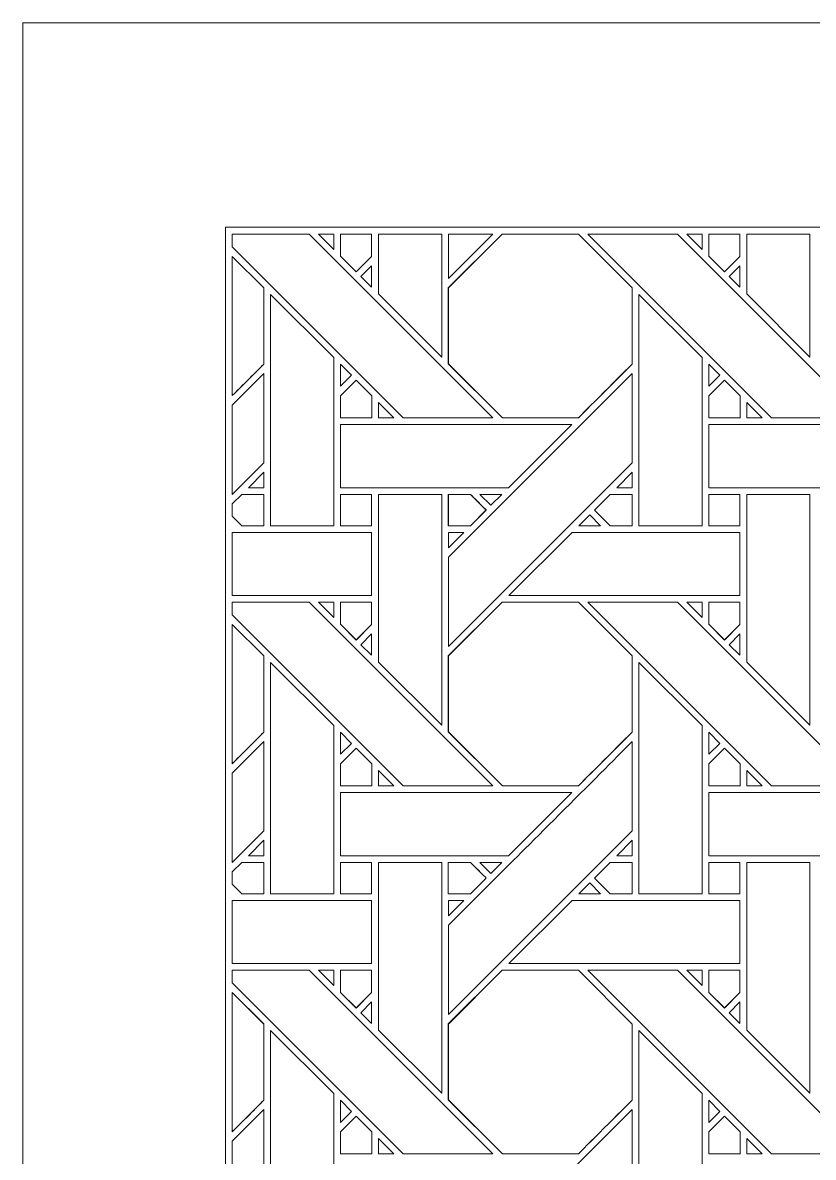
# Model space of a CAD drawing. Header units: inches. Extents: x 4.9 to 19.9, y 3.1 to 15.1.
# Drawn here: x 4.883 to 6.919, y 12.17 to 15.095 of the extents above; entities that cross this region are included whole.
import ezdxf

# ---------------------------------------------------------------- set-up
doc = ezdxf.new("R2010")
doc.units = ezdxf.units.IN
doc.header["$MEASUREMENT"] = 0
doc.layers.add('Design', color=7, linetype='Continuous', lineweight=0)

msp = doc.modelspace()

# ---------------------------------------------------------------- linework, layer by layer
at = {"layer": 'Design'}
for points, knots in [([(4.8829, 15.0948), (4.8829, 15.0948), (4.8829, 3.0948), (4.8829, 3.0948), (4.8829, 3.0948), (19.8829, 3.0948), (19.8829, 3.0948), (19.8829, 3.0948), (19.8829, 15.0948), (19.8829, 15.0948), (19.8829, 15.0948), (4.8829, 15.0948), (4.8829, 15.0948)], [0, 0, 0, 0, 1, 1, 1, 2, 2, 2, 3, 3, 3, 4, 4, 4, 4]), ([(5.4052, 14.5679), (5.4052, 14.5679), (5.4052, 3.6216), (5.4052, 3.6216), (5.4052, 3.6216), (19.3605, 3.6216), (19.3605, 3.6216), (19.3605, 3.6216), (19.3605, 14.5679), (19.3605, 14.5679), (19.3605, 14.5679), (5.4052, 14.5679), (5.4052, 14.5679)], [0, 0, 0, 0, 1, 1, 1, 2, 2, 2, 3, 3, 3, 4, 4, 4, 4]), ([(5.4228, 14.5497), (5.4228, 14.5497), (5.6207, 14.5497), (5.6207, 14.5497), (5.6207, 14.5497), (6.0943, 14.076), (6.0943, 14.076), (6.0943, 14.076), (5.8633, 14.076), (5.8633, 14.076), (5.8633, 14.076), (5.4228, 14.5166), (5.4228, 14.5166), (5.4228, 14.5166), (5.4228, 14.5497), (5.4228, 14.5497)], [0, 0, 0, 0, 1, 1, 1, 2, 2, 2, 3, 3, 3, 4, 4, 4, 5, 5, 5, 5]), ([(5.6842, 14.5497), (5.6842, 14.5497), (5.6842, 14.5099), (5.6842, 14.5099), (5.6842, 14.5099), (5.6448, 14.5497), (5.6448, 14.5497), (5.6448, 14.5497), (5.6842, 14.5497), (5.6842, 14.5497)], [0, 0, 0, 0, 1, 1, 1, 2, 2, 2, 3, 3, 3, 3]), ([(5.7013, 14.5497), (5.7013, 14.5497), (5.7817, 14.5497), (5.7817, 14.5497), (5.7817, 14.5497), (5.7817, 14.4921), (5.7817, 14.4921), (5.7817, 14.4921), (5.7416, 14.4523), (5.7416, 14.4523), (5.7416, 14.4523), (5.7013, 14.4925), (5.7013, 14.4925), (5.7013, 14.4925), (5.7013, 14.5497), (5.7013, 14.5497)], [0, 0, 0, 0, 1, 1, 1, 2, 2, 2, 3, 3, 3, 4, 4, 4, 5, 5, 5, 5]), ([(5.7013, 14.5497), (5.7013, 14.5497), (5.7817, 14.5497), (5.7817, 14.5497), (5.7817, 14.5497), (5.7817, 14.4921), (5.7817, 14.4921), (5.7817, 14.4921), (5.7418, 14.4522), (5.7418, 14.4522), (5.7418, 14.4522), (5.7013, 14.4925), (5.7013, 14.4925), (5.7013, 14.4925), (5.7013, 14.5497), (5.7013, 14.5497)], [0, 0, 0, 0, 1, 1, 1, 2, 2, 2, 3, 3, 3, 4, 4, 4, 5, 5, 5, 5]), ([(5.7992, 14.5497), (5.7992, 14.5497), (5.9622, 14.5497), (5.9622, 14.5497), (5.9622, 14.5497), (5.9622, 14.2324), (5.9622, 14.2324), (5.9622, 14.2324), (5.7992, 14.3954), (5.7992, 14.3954), (5.7992, 14.3954), (5.7992, 14.5497), (5.7992, 14.5497)], [0, 0, 0, 0, 1, 1, 1, 2, 2, 2, 3, 3, 3, 4, 4, 4, 4]), ([(5.9792, 14.4111), (5.9792, 14.4111), (6.1179, 14.5497), (6.1179, 14.5497), (6.1179, 14.5497), (6.3142, 14.5497), (6.3142, 14.5497), (6.3142, 14.5497), (6.4528, 14.4111), (6.4528, 14.4111), (6.4528, 14.4111), (6.4528, 14.2148), (6.4528, 14.2148), (6.4351, 14.1969), (6.3231, 14.0852), (6.3141, 14.0762), (6.3141, 14.0762), (6.1184, 14.0762), (6.1184, 14.0762), (6.1184, 14.0762), (5.9792, 14.2154), (5.9792, 14.2154), (5.9792, 14.2154), (5.9792, 14.4111), (5.9792, 14.4111)], [0, 0, 0, 0, 1, 1, 1, 2, 2, 2, 3, 3, 3, 4, 4, 4, 5, 5, 5, 6, 6, 6, 7, 7, 7, 8, 8, 8, 8]), ([(5.9793, 14.411), (5.9793, 14.411), (6.118, 14.5497), (6.118, 14.5497), (6.118, 14.5497), (6.3142, 14.5497), (6.3142, 14.5497), (6.3142, 14.5497), (6.453, 14.411), (6.453, 14.411), (6.453, 14.411), (6.453, 14.2147), (6.453, 14.2147), (6.4348, 14.1964), (6.323, 14.0848), (6.3143, 14.0761), (6.3143, 14.0761), (6.1185, 14.0761), (6.1185, 14.0761), (6.1185, 14.0761), (5.9793, 14.2153), (5.9793, 14.2153), (5.9793, 14.2153), (5.9793, 14.411), (5.9793, 14.411)], [0, 0, 0, 0, 1, 1, 1, 2, 2, 2, 3, 3, 3, 4, 4, 4, 5, 5, 5, 6, 6, 6, 7, 7, 7, 8, 8, 8, 8]), ([(5.9793, 14.5497), (5.9793, 14.5497), (6.0937, 14.5497), (6.0937, 14.5497), (6.0937, 14.5497), (5.9793, 14.4354), (5.9793, 14.4354), (5.9793, 14.4354), (5.9793, 14.5497), (5.9793, 14.5497)], [0, 0, 0, 0, 1, 1, 1, 2, 2, 2, 3, 3, 3, 3]), ([(6.5694, 14.5497), (6.5694, 14.5497), (7.043, 14.076), (7.043, 14.076), (7.043, 14.076), (6.812, 14.076), (6.812, 14.076), (6.812, 14.076), (6.3385, 14.5497), (6.3385, 14.5497), (6.3385, 14.5497), (6.5694, 14.5497), (6.5694, 14.5497)], [0, 0, 0, 0, 1, 1, 1, 2, 2, 2, 3, 3, 3, 4, 4, 4, 4]), ([(6.633, 14.5497), (6.633, 14.5497), (6.633, 14.5099), (6.633, 14.5099), (6.633, 14.5099), (6.5935, 14.5497), (6.5935, 14.5497), (6.5935, 14.5497), (6.633, 14.5497), (6.633, 14.5497)], [0, 0, 0, 0, 1, 1, 1, 2, 2, 2, 3, 3, 3, 3]), ([(6.6501, 14.5497), (6.6501, 14.5497), (6.7303, 14.5497), (6.7303, 14.5497), (6.7303, 14.5497), (6.7303, 14.4921), (6.7303, 14.4921), (6.7303, 14.4921), (6.6904, 14.4523), (6.6904, 14.4523), (6.6904, 14.4523), (6.6501, 14.4925), (6.6501, 14.4925), (6.6501, 14.4925), (6.6501, 14.5497), (6.6501, 14.5497)], [0, 0, 0, 0, 1, 1, 1, 2, 2, 2, 3, 3, 3, 4, 4, 4, 5, 5, 5, 5]), ([(6.6501, 14.5497), (6.6501, 14.5497), (6.7303, 14.5497), (6.7303, 14.5497), (6.7303, 14.5497), (6.7303, 14.4921), (6.7303, 14.4921), (6.7303, 14.4921), (6.6905, 14.4522), (6.6905, 14.4522), (6.6905, 14.4522), (6.6501, 14.4925), (6.6501, 14.4925), (6.6501, 14.4925), (6.6501, 14.5497), (6.6501, 14.5497)], [0, 0, 0, 0, 1, 1, 1, 2, 2, 2, 3, 3, 3, 4, 4, 4, 5, 5, 5, 5]), ([(6.748, 14.5497), (6.748, 14.5497), (6.9109, 14.5497), (6.9109, 14.5497), (6.9109, 14.5497), (6.9109, 14.2324), (6.9109, 14.2324), (6.9109, 14.2324), (6.748, 14.3954), (6.748, 14.3954), (6.748, 14.3954), (6.748, 14.5497), (6.748, 14.5497)], [0, 0, 0, 0, 1, 1, 1, 2, 2, 2, 3, 3, 3, 4, 4, 4, 4]), ([(5.4228, 14.4924), (5.4228, 14.4924), (5.5041, 14.4111), (5.5041, 14.4111), (5.5041, 14.4111), (5.5041, 14.2148), (5.5041, 14.2148), (5.4944, 14.205), (5.4566, 14.1673), (5.4228, 14.1335), (5.4228, 14.1335), (5.4228, 14.4924), (5.4228, 14.4924)], [0, 0, 0, 0, 1, 1, 1, 2, 2, 2, 3, 3, 3, 4, 4, 4, 4]), ([(5.4228, 14.4924), (5.4228, 14.4924), (5.5042, 14.411), (5.5042, 14.411), (5.5042, 14.411), (5.5042, 14.2147), (5.5042, 14.2147), (5.4944, 14.2048), (5.4566, 14.167), (5.4228, 14.1333), (5.4228, 14.1333), (5.4228, 14.4924), (5.4228, 14.4924)], [0, 0, 0, 0, 1, 1, 1, 2, 2, 2, 3, 3, 3, 4, 4, 4, 4]), ([(5.7817, 14.4679), (5.7817, 14.4679), (5.7817, 14.4127), (5.7817, 14.4127), (5.7817, 14.4127), (5.7539, 14.4401), (5.7539, 14.4401), (5.7539, 14.4401), (5.7817, 14.4679), (5.7817, 14.4679)], [0, 0, 0, 0, 1, 1, 1, 2, 2, 2, 3, 3, 3, 3]), ([(6.7304, 14.4679), (6.7304, 14.4679), (6.7304, 14.4127), (6.7304, 14.4127), (6.7304, 14.4127), (6.7027, 14.4401), (6.7027, 14.4401), (6.7027, 14.4401), (6.7304, 14.4679), (6.7304, 14.4679)], [0, 0, 0, 0, 1, 1, 1, 2, 2, 2, 3, 3, 3, 3]), ([(5.6841, 14.2317), (5.6841, 14.2317), (5.6841, 13.798), (5.6841, 13.798), (5.6841, 13.798), (5.5214, 13.798), (5.5214, 13.798), (5.5214, 13.798), (5.5214, 14.3939), (5.5214, 14.3939), (5.5214, 14.3939), (5.6841, 14.2317), (5.6841, 14.2317)], [0, 0, 0, 0, 1, 1, 1, 2, 2, 2, 3, 3, 3, 4, 4, 4, 4]), ([(6.4701, 13.798), (6.4701, 13.798), (6.4701, 14.3939), (6.4701, 14.3939), (6.4701, 14.3939), (6.6329, 14.2317), (6.6329, 14.2317), (6.6329, 14.2317), (6.6329, 13.798), (6.6329, 13.798), (6.6329, 13.798), (6.4701, 13.798), (6.4701, 13.798)], [0, 0, 0, 0, 1, 1, 1, 2, 2, 2, 3, 3, 3, 4, 4, 4, 4]), ([(5.4228, 14.1088), (5.4228, 14.1088), (5.5042, 14.1903), (5.5042, 14.1903), (5.5042, 14.1903), (5.5042, 13.9603), (5.5042, 13.9603), (5.5042, 13.9603), (5.4228, 13.8788), (5.4228, 13.8788), (5.4228, 13.8788), (5.4228, 14.1088), (5.4228, 14.1088)], [0, 0, 0, 0, 1, 1, 1, 2, 2, 2, 3, 3, 3, 4, 4, 4, 4]), ([(5.7015, 14.1575), (5.7015, 14.1575), (5.7015, 14.2142), (5.7015, 14.2142), (5.7015, 14.2142), (5.7296, 14.1857), (5.7296, 14.1857), (5.7296, 14.1857), (5.7015, 14.1575), (5.7015, 14.1575)], [0, 0, 0, 0, 1, 1, 1, 2, 2, 2, 3, 3, 3, 3]), ([(6.453, 13.9603), (6.453, 13.9603), (5.9793, 13.4866), (5.9793, 13.4866), (5.9793, 13.4866), (5.9793, 13.7167), (5.9793, 13.7167), (5.9793, 13.7167), (6.453, 14.1903), (6.453, 14.1903), (6.453, 14.1903), (6.453, 13.9603), (6.453, 13.9603)], [0, 0, 0, 0, 1, 1, 1, 2, 2, 2, 3, 3, 3, 4, 4, 4, 4]), ([(6.6502, 14.1575), (6.6502, 14.1575), (6.6502, 14.2142), (6.6502, 14.2142), (6.6502, 14.2142), (6.6784, 14.1857), (6.6784, 14.1857), (6.6784, 14.1857), (6.6502, 14.1575), (6.6502, 14.1575)], [0, 0, 0, 0, 1, 1, 1, 2, 2, 2, 3, 3, 3, 3]), ([(5.7013, 14.1332), (5.7013, 14.1332), (5.7416, 14.1735), (5.7416, 14.1735), (5.7416, 14.1735), (5.782, 14.1332), (5.782, 14.1332), (5.782, 14.1332), (5.782, 14.0759), (5.782, 14.0759), (5.782, 14.0759), (5.7013, 14.0759), (5.7013, 14.0759), (5.7013, 14.0759), (5.7013, 14.1332), (5.7013, 14.1332)], [0, 0, 0, 0, 1, 1, 1, 2, 2, 2, 3, 3, 3, 4, 4, 4, 5, 5, 5, 5]), ([(5.7418, 14.1734), (5.7418, 14.1734), (5.7821, 14.1331), (5.7821, 14.1331), (5.7821, 14.1331), (5.7821, 14.0758), (5.7821, 14.0758), (5.7821, 14.0758), (5.7015, 14.0758), (5.7015, 14.0758), (5.7015, 14.0758), (5.7015, 14.1331), (5.7015, 14.1331), (5.7015, 14.1331), (5.7418, 14.1734), (5.7418, 14.1734)], [0, 0, 0, 0, 1, 1, 1, 2, 2, 2, 3, 3, 3, 4, 4, 4, 5, 5, 5, 5]), ([(6.6501, 14.1332), (6.6501, 14.1332), (6.6904, 14.1735), (6.6904, 14.1735), (6.6904, 14.1735), (6.7307, 14.1332), (6.7307, 14.1332), (6.7307, 14.1332), (6.7307, 14.0759), (6.7307, 14.0759), (6.7307, 14.0759), (6.6501, 14.0759), (6.6501, 14.0759), (6.6501, 14.0759), (6.6501, 14.1332), (6.6501, 14.1332)], [0, 0, 0, 0, 1, 1, 1, 2, 2, 2, 3, 3, 3, 4, 4, 4, 5, 5, 5, 5]), ([(6.6905, 14.1734), (6.6905, 14.1734), (6.7308, 14.1331), (6.7308, 14.1331), (6.7308, 14.1331), (6.7308, 14.0758), (6.7308, 14.0758), (6.7308, 14.0758), (6.6502, 14.0758), (6.6502, 14.0758), (6.6502, 14.0758), (6.6502, 14.1331), (6.6502, 14.1331), (6.6502, 14.1331), (6.6905, 14.1734), (6.6905, 14.1734)], [0, 0, 0, 0, 1, 1, 1, 2, 2, 2, 3, 3, 3, 4, 4, 4, 5, 5, 5, 5]), ([(5.7994, 14.076), (5.7994, 14.076), (5.7994, 14.1158), (5.7994, 14.1158), (5.7994, 14.1158), (5.8391, 14.076), (5.8391, 14.076), (5.8391, 14.076), (5.7994, 14.076), (5.7994, 14.076)], [0, 0, 0, 0, 1, 1, 1, 2, 2, 2, 3, 3, 3, 3]), ([(6.7481, 14.076), (6.7481, 14.076), (6.7481, 14.1158), (6.7481, 14.1158), (6.7481, 14.1158), (6.7878, 14.076), (6.7878, 14.076), (6.7878, 14.076), (6.7481, 14.076), (6.7481, 14.076)], [0, 0, 0, 0, 1, 1, 1, 2, 2, 2, 3, 3, 3, 3]), ([(5.7015, 13.8961), (5.7015, 13.8961), (5.7015, 14.0588), (5.7015, 14.0588), (5.7015, 14.0588), (6.2972, 14.0588), (6.2972, 14.0588), (6.2972, 14.0588), (6.1344, 13.8961), (6.1344, 13.8961), (6.1344, 13.8961), (5.7015, 13.8961), (5.7015, 13.8961)], [0, 0, 0, 0, 1, 1, 1, 2, 2, 2, 3, 3, 3, 4, 4, 4, 4]), ([(7.2459, 14.0588), (7.2459, 14.0588), (7.0832, 13.8961), (7.0832, 13.8961), (7.0832, 13.8961), (6.6502, 13.8961), (6.6502, 13.8961), (6.6502, 13.8961), (6.6502, 14.0588), (6.6502, 14.0588), (6.6502, 14.0588), (7.2459, 14.0588), (7.2459, 14.0588)], [0, 0, 0, 0, 1, 1, 1, 2, 2, 2, 3, 3, 3, 4, 4, 4, 4]), ([(5.5042, 13.9359), (5.5042, 13.9359), (5.5042, 13.8961), (5.5042, 13.8961), (5.5042, 13.8961), (5.4645, 13.8961), (5.4645, 13.8961), (5.4645, 13.8961), (5.5042, 13.9359), (5.5042, 13.9359)], [0, 0, 0, 0, 1, 1, 1, 2, 2, 2, 3, 3, 3, 3]), ([(6.453, 13.8961), (6.453, 13.8961), (6.4132, 13.8961), (6.4132, 13.8961), (6.4132, 13.8961), (6.453, 13.9359), (6.453, 13.9359), (6.453, 13.9359), (6.453, 13.8961), (6.453, 13.8961)], [0, 0, 0, 0, 1, 1, 1, 2, 2, 2, 3, 3, 3, 3]), ([(5.4228, 13.8547), (5.4228, 13.8547), (5.4471, 13.8789), (5.4471, 13.8789), (5.4471, 13.8789), (5.5041, 13.8789), (5.5041, 13.8789), (5.5041, 13.8789), (5.5041, 13.7981), (5.5041, 13.7981), (5.5041, 13.7981), (5.447, 13.7981), (5.447, 13.7981), (5.447, 13.7981), (5.4228, 13.8224), (5.4228, 13.8224), (5.4228, 13.8224), (5.4228, 13.8547), (5.4228, 13.8547)], [0, 0, 0, 0, 1, 1, 1, 2, 2, 2, 3, 3, 3, 4, 4, 4, 5, 5, 5, 6, 6, 6, 6]), ([(5.4228, 13.8544), (5.4228, 13.8544), (5.4472, 13.8789), (5.4472, 13.8789), (5.4472, 13.8789), (5.5042, 13.8789), (5.5042, 13.8789), (5.5042, 13.8789), (5.5042, 13.798), (5.5042, 13.798), (5.5042, 13.798), (5.4471, 13.798), (5.4471, 13.798), (5.4471, 13.798), (5.4228, 13.8224), (5.4228, 13.8224), (5.4228, 13.8224), (5.4228, 13.8544), (5.4228, 13.8544)], [0, 0, 0, 0, 1, 1, 1, 2, 2, 2, 3, 3, 3, 4, 4, 4, 5, 5, 5, 6, 6, 6, 6]), ([(5.7013, 13.8789), (5.7013, 13.8789), (5.7816, 13.8789), (5.7816, 13.8789), (5.7816, 13.8789), (5.7816, 13.7981), (5.7816, 13.7981), (5.7816, 13.7981), (5.7013, 13.7981), (5.7013, 13.7981), (5.7013, 13.7981), (5.7013, 13.8789), (5.7013, 13.8789)], [0, 0, 0, 0, 1, 1, 1, 2, 2, 2, 3, 3, 3, 4, 4, 4, 4]), ([(5.7817, 13.8788), (5.7817, 13.8788), (5.7817, 13.798), (5.7817, 13.798), (5.7817, 13.798), (5.7015, 13.798), (5.7015, 13.798), (5.7015, 13.798), (5.7015, 13.8788), (5.7015, 13.8788), (5.7015, 13.8788), (5.7817, 13.8788), (5.7817, 13.8788)], [0, 0, 0, 0, 1, 1, 1, 2, 2, 2, 3, 3, 3, 4, 4, 4, 4]), ([(5.9622, 13.8788), (5.9622, 13.8788), (5.9622, 13.2837), (5.9622, 13.2837), (5.9622, 13.2837), (5.7992, 13.4466), (5.7992, 13.4466), (5.7992, 13.4466), (5.7992, 13.8788), (5.7992, 13.8788), (5.7992, 13.8788), (5.9622, 13.8788), (5.9622, 13.8788)], [0, 0, 0, 0, 1, 1, 1, 2, 2, 2, 3, 3, 3, 4, 4, 4, 4]), ([(5.9792, 13.8789), (5.9792, 13.8789), (6.0362, 13.8789), (6.0362, 13.8789), (6.0414, 13.8738), (6.0722, 13.843), (6.0766, 13.8386), (6.0766, 13.8386), (6.0362, 13.7981), (6.0362, 13.7981), (6.0362, 13.7981), (5.9792, 13.7981), (5.9792, 13.7981), (5.9792, 13.7981), (5.9792, 13.8789), (5.9792, 13.8789)], [0, 0, 0, 0, 1, 1, 1, 2, 2, 2, 3, 3, 3, 4, 4, 4, 5, 5, 5, 5]), ([(6.0615, 13.8537), (6.0615, 13.8537), (6.0767, 13.8385), (6.0767, 13.8385), (6.0767, 13.8385), (6.0363, 13.7981), (6.0363, 13.7981), (6.0363, 13.7981), (5.9793, 13.7981), (5.9793, 13.7981), (5.9793, 13.7981), (5.9793, 13.8788), (5.9793, 13.8788), (5.9793, 13.8788), (6.0364, 13.8788), (6.0364, 13.8788), (6.0418, 13.8734), (6.052, 13.8632), (6.0615, 13.8537)], [0, 0, 0, 0, 1, 1, 1, 2, 2, 2, 3, 3, 3, 4, 4, 4, 5, 5, 5, 6, 6, 6, 6]), ([(6.0607, 13.8788), (6.0607, 13.8788), (6.1172, 13.8788), (6.1172, 13.8788), (6.1172, 13.8788), (6.0889, 13.8506), (6.0889, 13.8506), (6.0889, 13.8506), (6.0607, 13.8788), (6.0607, 13.8788)], [0, 0, 0, 0, 1, 1, 1, 2, 2, 2, 3, 3, 3, 3]), ([(6.4529, 13.8789), (6.4529, 13.8789), (6.4529, 13.7981), (6.4529, 13.7981), (6.4529, 13.7981), (6.3958, 13.7981), (6.3958, 13.7981), (6.3958, 13.7981), (6.3554, 13.8385), (6.3554, 13.8385), (6.3554, 13.8385), (6.3958, 13.8789), (6.3958, 13.8789), (6.3958, 13.8789), (6.4529, 13.8789), (6.4529, 13.8789)], [0, 0, 0, 0, 1, 1, 1, 2, 2, 2, 3, 3, 3, 4, 4, 4, 5, 5, 5, 5]), ([(6.3555, 13.8384), (6.3555, 13.8384), (6.3959, 13.8789), (6.3959, 13.8789), (6.3959, 13.8789), (6.453, 13.8789), (6.453, 13.8789), (6.453, 13.8789), (6.453, 13.798), (6.453, 13.798), (6.453, 13.798), (6.3959, 13.798), (6.3959, 13.798), (6.3959, 13.798), (6.3555, 13.8384), (6.3555, 13.8384)], [0, 0, 0, 0, 1, 1, 1, 2, 2, 2, 3, 3, 3, 4, 4, 4, 5, 5, 5, 5]), ([(6.6501, 13.8789), (6.6501, 13.8789), (6.7303, 13.8789), (6.7303, 13.8789), (6.7303, 13.8789), (6.7303, 13.7981), (6.7303, 13.7981), (6.7303, 13.7981), (6.6501, 13.7981), (6.6501, 13.7981), (6.6501, 13.7981), (6.6501, 13.8789), (6.6501, 13.8789)], [0, 0, 0, 0, 1, 1, 1, 2, 2, 2, 3, 3, 3, 4, 4, 4, 4]), ([(6.7304, 13.8788), (6.7304, 13.8788), (6.7304, 13.798), (6.7304, 13.798), (6.7304, 13.798), (6.6502, 13.798), (6.6502, 13.798), (6.6502, 13.798), (6.6502, 13.8788), (6.6502, 13.8788), (6.6502, 13.8788), (6.7304, 13.8788), (6.7304, 13.8788)], [0, 0, 0, 0, 1, 1, 1, 2, 2, 2, 3, 3, 3, 4, 4, 4, 4]), ([(6.748, 13.4466), (6.748, 13.4466), (6.748, 13.8788), (6.748, 13.8788), (6.748, 13.8788), (6.9109, 13.8788), (6.9109, 13.8788), (6.9109, 13.8788), (6.9109, 13.2837), (6.9109, 13.2837), (6.9109, 13.2837), (6.748, 13.4466), (6.748, 13.4466)], [0, 0, 0, 0, 1, 1, 1, 2, 2, 2, 3, 3, 3, 4, 4, 4, 4]), ([(6.3716, 13.798), (6.3716, 13.798), (6.3151, 13.798), (6.3151, 13.798), (6.3151, 13.798), (6.3434, 13.8263), (6.3434, 13.8263), (6.3434, 13.8263), (6.3716, 13.798), (6.3716, 13.798)], [0, 0, 0, 0, 1, 1, 1, 2, 2, 2, 3, 3, 3, 3]), ([(5.4228, 13.7809), (5.4228, 13.7809), (5.7817, 13.7809), (5.7817, 13.7809), (5.7817, 13.7809), (5.7817, 13.6181), (5.7817, 13.6181), (5.7817, 13.6181), (5.4228, 13.6181), (5.4228, 13.6181), (5.4228, 13.6181), (5.4228, 13.7809), (5.4228, 13.7809)], [0, 0, 0, 0, 1, 1, 1, 2, 2, 2, 3, 3, 3, 4, 4, 4, 4]), ([(6.0191, 13.7809), (6.0191, 13.7809), (5.9793, 13.7411), (5.9793, 13.7411), (5.9793, 13.7411), (5.9793, 13.7809), (5.9793, 13.7809), (5.9793, 13.7809), (6.0191, 13.7809), (6.0191, 13.7809)], [0, 0, 0, 0, 1, 1, 1, 2, 2, 2, 3, 3, 3, 3]), ([(6.7304, 13.7809), (6.7304, 13.7809), (6.7304, 13.6181), (6.7304, 13.6181), (6.7304, 13.6181), (6.1351, 13.6181), (6.1351, 13.6181), (6.1351, 13.6181), (6.298, 13.7809), (6.298, 13.7809), (6.298, 13.7809), (6.7304, 13.7809), (6.7304, 13.7809)], [0, 0, 0, 0, 1, 1, 1, 2, 2, 2, 3, 3, 3, 4, 4, 4, 4]), ([(5.4228, 13.601), (5.4228, 13.601), (5.6207, 13.601), (5.6207, 13.601), (5.6207, 13.601), (6.0943, 13.1273), (6.0943, 13.1273), (6.0943, 13.1273), (5.8633, 13.1273), (5.8633, 13.1273), (5.8633, 13.1273), (5.4228, 13.5679), (5.4228, 13.5679), (5.4228, 13.5679), (5.4228, 13.601), (5.4228, 13.601)], [0, 0, 0, 0, 1, 1, 1, 2, 2, 2, 3, 3, 3, 4, 4, 4, 5, 5, 5, 5]), ([(5.6842, 13.601), (5.6842, 13.601), (5.6842, 13.5611), (5.6842, 13.5611), (5.6842, 13.5611), (5.6448, 13.601), (5.6448, 13.601), (5.6448, 13.601), (5.6842, 13.601), (5.6842, 13.601)], [0, 0, 0, 0, 1, 1, 1, 2, 2, 2, 3, 3, 3, 3]), ([(5.7013, 13.601), (5.7013, 13.601), (5.7816, 13.601), (5.7816, 13.601), (5.7816, 13.601), (5.7816, 13.5435), (5.7816, 13.5435), (5.7816, 13.5435), (5.7416, 13.5035), (5.7416, 13.5035), (5.7416, 13.5035), (5.7013, 13.5438), (5.7013, 13.5438), (5.7013, 13.5438), (5.7013, 13.601), (5.7013, 13.601)], [0, 0, 0, 0, 1, 1, 1, 2, 2, 2, 3, 3, 3, 4, 4, 4, 5, 5, 5, 5]), ([(5.7418, 13.5034), (5.7418, 13.5034), (5.7014, 13.5438), (5.7014, 13.5438), (5.7014, 13.5438), (5.7014, 13.601), (5.7014, 13.601), (5.7014, 13.601), (5.7817, 13.601), (5.7817, 13.601), (5.7817, 13.601), (5.7817, 13.5434), (5.7817, 13.5434), (5.7817, 13.5434), (5.7418, 13.5034), (5.7418, 13.5034)], [0, 0, 0, 0, 1, 1, 1, 2, 2, 2, 3, 3, 3, 4, 4, 4, 5, 5, 5, 5]), ([(5.9792, 13.4623), (5.9792, 13.4623), (6.1179, 13.601), (6.1179, 13.601), (6.1179, 13.601), (6.3142, 13.601), (6.3142, 13.601), (6.3142, 13.601), (6.4528, 13.4623), (6.4528, 13.4623), (6.4528, 13.4623), (6.4528, 13.2661), (6.4528, 13.2661), (6.4351, 13.2482), (6.3231, 13.1364), (6.3141, 13.1274), (6.3141, 13.1274), (6.1184, 13.1274), (6.1184, 13.1274), (6.1184, 13.1274), (5.9792, 13.2667), (5.9792, 13.2667), (5.9792, 13.2667), (5.9792, 13.4623), (5.9792, 13.4623)], [0, 0, 0, 0, 1, 1, 1, 2, 2, 2, 3, 3, 3, 4, 4, 4, 5, 5, 5, 6, 6, 6, 7, 7, 7, 8, 8, 8, 8]), ([(5.9793, 13.4622), (5.9793, 13.4622), (6.1179, 13.601), (6.1179, 13.601), (6.1179, 13.601), (6.3142, 13.601), (6.3142, 13.601), (6.3142, 13.601), (6.453, 13.4622), (6.453, 13.4622), (6.453, 13.4622), (6.453, 13.266), (6.453, 13.266), (6.4353, 13.2482), (6.3233, 13.1364), (6.3143, 13.1273), (6.3143, 13.1273), (6.1186, 13.1273), (6.1186, 13.1273), (6.1186, 13.1273), (5.9793, 13.2666), (5.9793, 13.2666), (5.9793, 13.2666), (5.9793, 13.4622), (5.9793, 13.4622)], [0, 0, 0, 0, 1, 1, 1, 2, 2, 2, 3, 3, 3, 4, 4, 4, 5, 5, 5, 6, 6, 6, 7, 7, 7, 8, 8, 8, 8]), ([(7.043, 13.1273), (7.043, 13.1273), (6.812, 13.1273), (6.812, 13.1273), (6.812, 13.1273), (6.3385, 13.601), (6.3385, 13.601), (6.3385, 13.601), (6.5694, 13.601), (6.5694, 13.601), (6.5694, 13.601), (7.043, 13.1273), (7.043, 13.1273)], [0, 0, 0, 0, 1, 1, 1, 2, 2, 2, 3, 3, 3, 4, 4, 4, 4]), ([(6.5935, 13.601), (6.5935, 13.601), (6.633, 13.601), (6.633, 13.601), (6.633, 13.601), (6.633, 13.5611), (6.633, 13.5611), (6.633, 13.5611), (6.5935, 13.601), (6.5935, 13.601)], [0, 0, 0, 0, 1, 1, 1, 2, 2, 2, 3, 3, 3, 3]), ([(6.65, 13.601), (6.65, 13.601), (6.7303, 13.601), (6.7303, 13.601), (6.7303, 13.601), (6.7303, 13.5435), (6.7303, 13.5435), (6.7303, 13.5435), (6.6904, 13.5035), (6.6904, 13.5035), (6.6904, 13.5035), (6.65, 13.5438), (6.65, 13.5438), (6.65, 13.5438), (6.65, 13.601), (6.65, 13.601)], [0, 0, 0, 0, 1, 1, 1, 2, 2, 2, 3, 3, 3, 4, 4, 4, 5, 5, 5, 5]), ([(6.6905, 13.5034), (6.6905, 13.5034), (6.6502, 13.5438), (6.6502, 13.5438), (6.6502, 13.5438), (6.6502, 13.601), (6.6502, 13.601), (6.6502, 13.601), (6.7304, 13.601), (6.7304, 13.601), (6.7304, 13.601), (6.7304, 13.5434), (6.7304, 13.5434), (6.7304, 13.5434), (6.6905, 13.5034), (6.6905, 13.5034)], [0, 0, 0, 0, 1, 1, 1, 2, 2, 2, 3, 3, 3, 4, 4, 4, 5, 5, 5, 5]), ([(5.4228, 13.5436), (5.4228, 13.5436), (5.5041, 13.4623), (5.5041, 13.4623), (5.5041, 13.4623), (5.5041, 13.2661), (5.5041, 13.2661), (5.4944, 13.2563), (5.4566, 13.2185), (5.4228, 13.1848), (5.4228, 13.1848), (5.4228, 13.5436), (5.4228, 13.5436)], [0, 0, 0, 0, 1, 1, 1, 2, 2, 2, 3, 3, 3, 4, 4, 4, 4]), ([(5.4228, 13.5436), (5.4228, 13.5436), (5.5042, 13.4622), (5.5042, 13.4622), (5.5042, 13.4622), (5.5042, 13.266), (5.5042, 13.266), (5.4944, 13.2561), (5.4566, 13.2183), (5.4228, 13.1846), (5.4228, 13.1846), (5.4228, 13.5436), (5.4228, 13.5436)], [0, 0, 0, 0, 1, 1, 1, 2, 2, 2, 3, 3, 3, 4, 4, 4, 4]), ([(5.7817, 13.5191), (5.7817, 13.5191), (5.7817, 13.464), (5.7817, 13.464), (5.7817, 13.464), (5.7539, 13.4913), (5.7539, 13.4913), (5.7539, 13.4913), (5.7817, 13.5191), (5.7817, 13.5191)], [0, 0, 0, 0, 1, 1, 1, 2, 2, 2, 3, 3, 3, 3]), ([(6.7304, 13.5191), (6.7304, 13.5191), (6.7304, 13.464), (6.7304, 13.464), (6.7304, 13.464), (6.7027, 13.4913), (6.7027, 13.4913), (6.7027, 13.4913), (6.7304, 13.5191), (6.7304, 13.5191)], [0, 0, 0, 0, 1, 1, 1, 2, 2, 2, 3, 3, 3, 3]), ([(5.6841, 13.283), (5.6841, 13.283), (5.6841, 12.8493), (5.6841, 12.8493), (5.6841, 12.8493), (5.5214, 12.8493), (5.5214, 12.8493), (5.5214, 12.8493), (5.5214, 13.4452), (5.5214, 13.4452), (5.5214, 13.4452), (5.6841, 13.283), (5.6841, 13.283)], [0, 0, 0, 0, 1, 1, 1, 2, 2, 2, 3, 3, 3, 4, 4, 4, 4]), ([(6.6329, 13.283), (6.6329, 13.283), (6.6329, 12.8493), (6.6329, 12.8493), (6.6329, 12.8493), (6.4701, 12.8493), (6.4701, 12.8493), (6.4701, 12.8493), (6.4701, 13.4452), (6.4701, 13.4452), (6.4701, 13.4452), (6.6329, 13.283), (6.6329, 13.283)], [0, 0, 0, 0, 1, 1, 1, 2, 2, 2, 3, 3, 3, 4, 4, 4, 4]), ([(5.7015, 13.2088), (5.7015, 13.2088), (5.7015, 13.2655), (5.7015, 13.2655), (5.7015, 13.2655), (5.7296, 13.2369), (5.7296, 13.2369), (5.7296, 13.2369), (5.7015, 13.2088), (5.7015, 13.2088)], [0, 0, 0, 0, 1, 1, 1, 2, 2, 2, 3, 3, 3, 3]), ([(6.6502, 13.2088), (6.6502, 13.2088), (6.6502, 13.2655), (6.6502, 13.2655), (6.6502, 13.2655), (6.6784, 13.2369), (6.6784, 13.2369), (6.6784, 13.2369), (6.6502, 13.2088), (6.6502, 13.2088)], [0, 0, 0, 0, 1, 1, 1, 2, 2, 2, 3, 3, 3, 3]), ([(5.4228, 13.1601), (5.4228, 13.1601), (5.5042, 13.2416), (5.5042, 13.2416), (5.5042, 13.2416), (5.5042, 13.0116), (5.5042, 13.0116), (5.5042, 13.0116), (5.4228, 12.9301), (5.4228, 12.9301), (5.4228, 12.9301), (5.4228, 13.1601), (5.4228, 13.1601)], [0, 0, 0, 0, 1, 1, 1, 2, 2, 2, 3, 3, 3, 4, 4, 4, 4]), ([(5.7013, 13.1272), (5.7013, 13.1272), (5.7013, 13.1845), (5.7013, 13.1845), (5.7013, 13.1845), (5.7416, 13.2248), (5.7416, 13.2248), (5.7416, 13.2248), (5.782, 13.1845), (5.782, 13.1845), (5.782, 13.1845), (5.782, 13.1272), (5.782, 13.1272), (5.782, 13.1272), (5.7013, 13.1272), (5.7013, 13.1272)], [0, 0, 0, 0, 1, 1, 1, 2, 2, 2, 3, 3, 3, 4, 4, 4, 5, 5, 5, 5]), ([(5.7418, 13.2247), (5.7418, 13.2247), (5.7821, 13.1844), (5.7821, 13.1844), (5.7821, 13.1844), (5.7821, 13.1271), (5.7821, 13.1271), (5.7821, 13.1271), (5.7015, 13.1271), (5.7015, 13.1271), (5.7015, 13.1271), (5.7015, 13.1844), (5.7015, 13.1844), (5.7015, 13.1844), (5.7418, 13.2247), (5.7418, 13.2247)], [0, 0, 0, 0, 1, 1, 1, 2, 2, 2, 3, 3, 3, 4, 4, 4, 5, 5, 5, 5]), ([(6.1154, 12.904), (6.1567, 12.9451), (6.3965, 13.1851), (6.453, 13.2416), (6.453, 13.2416), (6.453, 13.0116), (6.453, 13.0116), (6.453, 13.0116), (5.9793, 12.5379), (5.9793, 12.5379), (5.9793, 12.5379), (5.9793, 12.768), (5.9793, 12.768), (5.9793, 12.768), (6.1154, 12.904), (6.1154, 12.904)], [0, 0, 0, 0, 1, 1, 1, 2, 2, 2, 3, 3, 3, 4, 4, 4, 5, 5, 5, 5]), ([(6.6501, 13.1272), (6.6501, 13.1272), (6.6501, 13.1845), (6.6501, 13.1845), (6.6501, 13.1845), (6.6904, 13.2248), (6.6904, 13.2248), (6.6904, 13.2248), (6.7307, 13.1845), (6.7307, 13.1845), (6.7307, 13.1845), (6.7307, 13.1272), (6.7307, 13.1272), (6.7307, 13.1272), (6.6501, 13.1272), (6.6501, 13.1272)], [0, 0, 0, 0, 1, 1, 1, 2, 2, 2, 3, 3, 3, 4, 4, 4, 5, 5, 5, 5]), ([(6.6905, 13.2247), (6.6905, 13.2247), (6.7308, 13.1844), (6.7308, 13.1844), (6.7308, 13.1844), (6.7308, 13.1271), (6.7308, 13.1271), (6.7308, 13.1271), (6.6502, 13.1271), (6.6502, 13.1271), (6.6502, 13.1271), (6.6502, 13.1844), (6.6502, 13.1844), (6.6502, 13.1844), (6.6905, 13.2247), (6.6905, 13.2247)], [0, 0, 0, 0, 1, 1, 1, 2, 2, 2, 3, 3, 3, 4, 4, 4, 5, 5, 5, 5]), ([(5.7994, 13.1273), (5.7994, 13.1273), (5.7994, 13.1671), (5.7994, 13.1671), (5.7994, 13.1671), (5.8391, 13.1273), (5.8391, 13.1273), (5.8391, 13.1273), (5.7994, 13.1273), (5.7994, 13.1273)], [0, 0, 0, 0, 1, 1, 1, 2, 2, 2, 3, 3, 3, 3]), ([(6.7481, 13.1273), (6.7481, 13.1273), (6.7481, 13.1671), (6.7481, 13.1671), (6.7481, 13.1671), (6.7878, 13.1273), (6.7878, 13.1273), (6.7878, 13.1273), (6.7481, 13.1273), (6.7481, 13.1273)], [0, 0, 0, 0, 1, 1, 1, 2, 2, 2, 3, 3, 3, 3]), ([(5.7015, 12.9474), (5.7015, 12.9474), (5.7015, 13.1101), (5.7015, 13.1101), (5.7015, 13.1101), (6.2972, 13.1101), (6.2972, 13.1101), (6.2972, 13.1101), (6.1344, 12.9474), (6.1344, 12.9474), (6.1344, 12.9474), (5.7015, 12.9474), (5.7015, 12.9474)], [0, 0, 0, 0, 1, 1, 1, 2, 2, 2, 3, 3, 3, 4, 4, 4, 4]), ([(6.6502, 12.9474), (6.6502, 12.9474), (6.6502, 13.1101), (6.6502, 13.1101), (6.6502, 13.1101), (7.2459, 13.1101), (7.2459, 13.1101), (7.2459, 13.1101), (7.0831, 12.9474), (7.0831, 12.9474), (7.0831, 12.9474), (6.6502, 12.9474), (6.6502, 12.9474)], [0, 0, 0, 0, 1, 1, 1, 2, 2, 2, 3, 3, 3, 4, 4, 4, 4]), ([(5.5042, 12.9872), (5.5042, 12.9872), (5.5042, 12.9474), (5.5042, 12.9474), (5.5042, 12.9474), (5.4645, 12.9474), (5.4645, 12.9474), (5.4645, 12.9474), (5.5042, 12.9872), (5.5042, 12.9872)], [0, 0, 0, 0, 1, 1, 1, 2, 2, 2, 3, 3, 3, 3]), ([(6.4132, 12.9474), (6.4132, 12.9474), (6.453, 12.9872), (6.453, 12.9872), (6.453, 12.9872), (6.453, 12.9474), (6.453, 12.9474), (6.453, 12.9474), (6.4132, 12.9474), (6.4132, 12.9474)], [0, 0, 0, 0, 1, 1, 1, 2, 2, 2, 3, 3, 3, 3]), ([(5.4228, 12.9059), (5.4228, 12.9059), (5.4471, 12.9302), (5.4471, 12.9302), (5.4471, 12.9302), (5.5041, 12.9302), (5.5041, 12.9302), (5.5041, 12.9302), (5.5041, 12.8494), (5.5041, 12.8494), (5.5041, 12.8494), (5.447, 12.8494), (5.447, 12.8494), (5.447, 12.8494), (5.4228, 12.8736), (5.4228, 12.8736), (5.4228, 12.8736), (5.4228, 12.9059), (5.4228, 12.9059)], [0, 0, 0, 0, 1, 1, 1, 2, 2, 2, 3, 3, 3, 4, 4, 4, 5, 5, 5, 6, 6, 6, 6]), ([(5.4228, 12.9057), (5.4228, 12.9057), (5.4472, 12.9301), (5.4472, 12.9301), (5.4472, 12.9301), (5.5042, 12.9301), (5.5042, 12.9301), (5.5042, 12.9301), (5.5042, 12.8493), (5.5042, 12.8493), (5.5042, 12.8493), (5.4471, 12.8493), (5.4471, 12.8493), (5.4471, 12.8493), (5.4228, 12.8736), (5.4228, 12.8736), (5.4228, 12.8736), (5.4228, 12.9057), (5.4228, 12.9057)], [0, 0, 0, 0, 1, 1, 1, 2, 2, 2, 3, 3, 3, 4, 4, 4, 5, 5, 5, 6, 6, 6, 6]), ([(5.7816, 12.9302), (5.7816, 12.9302), (5.7816, 12.8494), (5.7816, 12.8494), (5.7816, 12.8494), (5.7013, 12.8494), (5.7013, 12.8494), (5.7013, 12.8494), (5.7013, 12.9302), (5.7013, 12.9302), (5.7013, 12.9302), (5.7816, 12.9302), (5.7816, 12.9302)], [0, 0, 0, 0, 1, 1, 1, 2, 2, 2, 3, 3, 3, 4, 4, 4, 4]), ([(5.7817, 12.9301), (5.7817, 12.9301), (5.7817, 12.8493), (5.7817, 12.8493), (5.7817, 12.8493), (5.7015, 12.8493), (5.7015, 12.8493), (5.7015, 12.8493), (5.7015, 12.9301), (5.7015, 12.9301), (5.7015, 12.9301), (5.7817, 12.9301), (5.7817, 12.9301)], [0, 0, 0, 0, 1, 1, 1, 2, 2, 2, 3, 3, 3, 4, 4, 4, 4]), ([(5.9622, 12.9301), (5.9622, 12.9301), (5.9622, 12.335), (5.9622, 12.335), (5.9622, 12.335), (5.7992, 12.4979), (5.7992, 12.4979), (5.7992, 12.4979), (5.7992, 12.9301), (5.7992, 12.9301), (5.7992, 12.9301), (5.9622, 12.9301), (5.9622, 12.9301)], [0, 0, 0, 0, 1, 1, 1, 2, 2, 2, 3, 3, 3, 4, 4, 4, 4]), ([(6.0766, 12.8898), (6.0766, 12.8898), (6.0362, 12.8494), (6.0362, 12.8494), (6.0362, 12.8494), (5.9792, 12.8494), (5.9792, 12.8494), (5.9792, 12.8494), (5.9792, 12.9301), (5.9792, 12.9301), (5.9792, 12.9301), (6.0363, 12.9301), (6.0363, 12.9301), (6.0414, 12.925), (6.0722, 12.8942), (6.0766, 12.8898)], [0, 0, 0, 0, 1, 1, 1, 2, 2, 2, 3, 3, 3, 4, 4, 4, 5, 5, 5, 5]), ([(5.9792, 12.9301), (5.9792, 12.9301), (6.0363, 12.9301), (6.0363, 12.9301), (6.0416, 12.9249), (6.0724, 12.8941), (6.0766, 12.8898), (6.0766, 12.8898), (6.0362, 12.8494), (6.0362, 12.8494), (6.0362, 12.8494), (5.9792, 12.8494), (5.9792, 12.8494), (5.9792, 12.8494), (5.9792, 12.9301), (5.9792, 12.9301)], [0, 0, 0, 0, 1, 1, 1, 2, 2, 2, 3, 3, 3, 4, 4, 4, 5, 5, 5, 5]), ([(6.0889, 12.9019), (6.0889, 12.9019), (6.0607, 12.9301), (6.0607, 12.9301), (6.0607, 12.9301), (6.1172, 12.9301), (6.1172, 12.9301), (6.1172, 12.9301), (6.0889, 12.9019), (6.0889, 12.9019)], [0, 0, 0, 0, 1, 1, 1, 2, 2, 2, 3, 3, 3, 3]), ([(6.4529, 12.8494), (6.4529, 12.8494), (6.3958, 12.8494), (6.3958, 12.8494), (6.3958, 12.8494), (6.3554, 12.8897), (6.3554, 12.8897), (6.3554, 12.8897), (6.3959, 12.9302), (6.3959, 12.9302), (6.3959, 12.9302), (6.4529, 12.9302), (6.4529, 12.9302), (6.4529, 12.9302), (6.4529, 12.8494), (6.4529, 12.8494)], [0, 0, 0, 0, 1, 1, 1, 2, 2, 2, 3, 3, 3, 4, 4, 4, 5, 5, 5, 5]), ([(6.3554, 12.8897), (6.3554, 12.8897), (6.3959, 12.9302), (6.3959, 12.9302), (6.3959, 12.9302), (6.4529, 12.9302), (6.4529, 12.9302), (6.4529, 12.9302), (6.4529, 12.8494), (6.4529, 12.8494), (6.4529, 12.8494), (6.3958, 12.8494), (6.3958, 12.8494), (6.3958, 12.8494), (6.3554, 12.8897), (6.3554, 12.8897)], [0, 0, 0, 0, 1, 1, 1, 2, 2, 2, 3, 3, 3, 4, 4, 4, 5, 5, 5, 5]), ([(6.6501, 12.8494), (6.6501, 12.8494), (6.6501, 12.9301), (6.6501, 12.9301), (6.6501, 12.9301), (6.7304, 12.9301), (6.7304, 12.9301), (6.7304, 12.9301), (6.7304, 12.8494), (6.7304, 12.8494), (6.7304, 12.8494), (6.6501, 12.8494), (6.6501, 12.8494)], [0, 0, 0, 0, 1, 1, 1, 2, 2, 2, 3, 3, 3, 4, 4, 4, 4]), ([(6.7304, 12.9301), (6.7304, 12.9301), (6.7304, 12.8494), (6.7304, 12.8494), (6.7304, 12.8494), (6.6501, 12.8494), (6.6501, 12.8494), (6.6501, 12.8494), (6.6501, 12.9301), (6.6501, 12.9301), (6.6501, 12.9301), (6.7304, 12.9301), (6.7304, 12.9301)], [0, 0, 0, 0, 1, 1, 1, 2, 2, 2, 3, 3, 3, 4, 4, 4, 4]), ([(6.9109, 12.9301), (6.9109, 12.9301), (6.9109, 12.335), (6.9109, 12.335), (6.9109, 12.335), (6.748, 12.4979), (6.748, 12.4979), (6.748, 12.4979), (6.748, 12.9301), (6.748, 12.9301), (6.748, 12.9301), (6.9109, 12.9301), (6.9109, 12.9301)], [0, 0, 0, 0, 1, 1, 1, 2, 2, 2, 3, 3, 3, 4, 4, 4, 4]), ([(6.3716, 12.8493), (6.3716, 12.8493), (6.3151, 12.8493), (6.3151, 12.8493), (6.3151, 12.8493), (6.3434, 12.8776), (6.3434, 12.8776), (6.3434, 12.8776), (6.3716, 12.8493), (6.3716, 12.8493)], [0, 0, 0, 0, 1, 1, 1, 2, 2, 2, 3, 3, 3, 3]), ([(5.4228, 12.8322), (5.4228, 12.8322), (5.7817, 12.8322), (5.7817, 12.8322), (5.7817, 12.8322), (5.7817, 12.6694), (5.7817, 12.6694), (5.7817, 12.6694), (5.4228, 12.6694), (5.4228, 12.6694), (5.4228, 12.6694), (5.4228, 12.8322), (5.4228, 12.8322)], [0, 0, 0, 0, 1, 1, 1, 2, 2, 2, 3, 3, 3, 4, 4, 4, 4]), ([(5.9793, 12.7924), (5.9793, 12.7924), (5.9793, 12.8322), (5.9793, 12.8322), (5.9793, 12.8322), (6.0191, 12.8322), (6.0191, 12.8322), (6.0191, 12.8322), (5.9793, 12.7924), (5.9793, 12.7924)], [0, 0, 0, 0, 1, 1, 1, 2, 2, 2, 3, 3, 3, 3]), ([(6.298, 12.8322), (6.298, 12.8322), (6.7304, 12.8322), (6.7304, 12.8322), (6.7304, 12.8322), (6.7304, 12.6694), (6.7304, 12.6694), (6.7304, 12.6694), (6.1351, 12.6694), (6.1351, 12.6694), (6.1351, 12.6694), (6.298, 12.8322), (6.298, 12.8322)], [0, 0, 0, 0, 1, 1, 1, 2, 2, 2, 3, 3, 3, 4, 4, 4, 4]), ([(5.4228, 12.6522), (5.4228, 12.6522), (5.6207, 12.6522), (5.6207, 12.6522), (5.6207, 12.6522), (6.0943, 12.1786), (6.0943, 12.1786), (6.0943, 12.1786), (5.8633, 12.1786), (5.8633, 12.1786), (5.8633, 12.1786), (5.4228, 12.6192), (5.4228, 12.6192), (5.4228, 12.6192), (5.4228, 12.6522), (5.4228, 12.6522)], [0, 0, 0, 0, 1, 1, 1, 2, 2, 2, 3, 3, 3, 4, 4, 4, 5, 5, 5, 5]), ([(5.6842, 12.6522), (5.6842, 12.6522), (5.6842, 12.6124), (5.6842, 12.6124), (5.6842, 12.6124), (5.6448, 12.6522), (5.6448, 12.6522), (5.6448, 12.6522), (5.6842, 12.6522), (5.6842, 12.6522)], [0, 0, 0, 0, 1, 1, 1, 2, 2, 2, 3, 3, 3, 3]), ([(5.7013, 12.6523), (5.7013, 12.6523), (5.7816, 12.6523), (5.7816, 12.6523), (5.7816, 12.6523), (5.7816, 12.5947), (5.7816, 12.5947), (5.7816, 12.5947), (5.7416, 12.5548), (5.7416, 12.5548), (5.7416, 12.5548), (5.7013, 12.5951), (5.7013, 12.5951), (5.7013, 12.5951), (5.7013, 12.6523), (5.7013, 12.6523)], [0, 0, 0, 0, 1, 1, 1, 2, 2, 2, 3, 3, 3, 4, 4, 4, 5, 5, 5, 5]), ([(5.7418, 12.5547), (5.7418, 12.5547), (5.7014, 12.595), (5.7014, 12.595), (5.7014, 12.595), (5.7014, 12.6522), (5.7014, 12.6522), (5.7014, 12.6522), (5.7817, 12.6522), (5.7817, 12.6522), (5.7817, 12.6522), (5.7817, 12.5946), (5.7817, 12.5946), (5.7817, 12.5946), (5.7418, 12.5547), (5.7418, 12.5547)], [0, 0, 0, 0, 1, 1, 1, 2, 2, 2, 3, 3, 3, 4, 4, 4, 5, 5, 5, 5]), ([(5.9792, 12.5136), (5.9792, 12.5136), (6.1179, 12.6523), (6.1179, 12.6523), (6.1179, 12.6523), (6.3142, 12.6523), (6.3142, 12.6523), (6.3142, 12.6523), (6.4529, 12.5135), (6.4529, 12.5135), (6.4529, 12.5135), (6.4529, 12.3173), (6.4529, 12.3173), (6.4351, 12.2994), (6.3232, 12.1877), (6.3143, 12.1787), (6.3143, 12.1787), (6.1185, 12.1787), (6.1185, 12.1787), (6.1185, 12.1787), (5.9792, 12.3179), (5.9792, 12.3179), (5.9792, 12.3179), (5.9792, 12.5136), (5.9792, 12.5136)], [0, 0, 0, 0, 1, 1, 1, 2, 2, 2, 3, 3, 3, 4, 4, 4, 5, 5, 5, 6, 6, 6, 7, 7, 7, 8, 8, 8, 8]), ([(5.9793, 12.5135), (5.9793, 12.5135), (6.1179, 12.6523), (6.1179, 12.6523), (6.1179, 12.6523), (6.3142, 12.6523), (6.3142, 12.6523), (6.3142, 12.6523), (6.4529, 12.5135), (6.4529, 12.5135), (6.4529, 12.5135), (6.4529, 12.3173), (6.4529, 12.3173), (6.435, 12.2993), (6.3232, 12.1876), (6.3143, 12.1787), (6.3143, 12.1787), (6.1185, 12.1787), (6.1185, 12.1787), (6.1185, 12.1787), (5.9793, 12.3178), (5.9793, 12.3178), (5.9793, 12.3178), (5.9793, 12.5135), (5.9793, 12.5135)], [0, 0, 0, 0, 1, 1, 1, 2, 2, 2, 3, 3, 3, 4, 4, 4, 5, 5, 5, 6, 6, 6, 7, 7, 7, 8, 8, 8, 8]), ([(6.5694, 12.6522), (6.5694, 12.6522), (7.043, 12.1786), (7.043, 12.1786), (7.043, 12.1786), (6.812, 12.1786), (6.812, 12.1786), (6.812, 12.1786), (6.3385, 12.6522), (6.3385, 12.6522), (6.3385, 12.6522), (6.5694, 12.6522), (6.5694, 12.6522)], [0, 0, 0, 0, 1, 1, 1, 2, 2, 2, 3, 3, 3, 4, 4, 4, 4]), ([(6.633, 12.6522), (6.633, 12.6522), (6.633, 12.6124), (6.633, 12.6124), (6.633, 12.6124), (6.5935, 12.6522), (6.5935, 12.6522), (6.5935, 12.6522), (6.633, 12.6522), (6.633, 12.6522)], [0, 0, 0, 0, 1, 1, 1, 2, 2, 2, 3, 3, 3, 3]), ([(6.7304, 12.6523), (6.7304, 12.6523), (6.7304, 12.5947), (6.7304, 12.5947), (6.7304, 12.5947), (6.6904, 12.5548), (6.6904, 12.5548), (6.6904, 12.5548), (6.6501, 12.5951), (6.6501, 12.5951), (6.6501, 12.5951), (6.6501, 12.6523), (6.6501, 12.6523), (6.6501, 12.6523), (6.7304, 12.6523), (6.7304, 12.6523)], [0, 0, 0, 0, 1, 1, 1, 2, 2, 2, 3, 3, 3, 4, 4, 4, 5, 5, 5, 5]), ([(6.6905, 12.5547), (6.6905, 12.5547), (6.6501, 12.5951), (6.6501, 12.5951), (6.6501, 12.5951), (6.6501, 12.6523), (6.6501, 12.6523), (6.6501, 12.6523), (6.7304, 12.6523), (6.7304, 12.6523), (6.7304, 12.6523), (6.7304, 12.5947), (6.7304, 12.5947), (6.7304, 12.5947), (6.6905, 12.5547), (6.6905, 12.5547)], [0, 0, 0, 0, 1, 1, 1, 2, 2, 2, 3, 3, 3, 4, 4, 4, 5, 5, 5, 5]), ([(5.4228, 12.5949), (5.4228, 12.5949), (5.5041, 12.5136), (5.5041, 12.5136), (5.5041, 12.5136), (5.5041, 12.3174), (5.5041, 12.3174), (5.4944, 12.3076), (5.4566, 12.2698), (5.4228, 12.236), (5.4228, 12.236), (5.4228, 12.5949), (5.4228, 12.5949)], [0, 0, 0, 0, 1, 1, 1, 2, 2, 2, 3, 3, 3, 4, 4, 4, 4]), ([(5.4228, 12.5949), (5.4228, 12.5949), (5.5042, 12.5135), (5.5042, 12.5135), (5.5042, 12.5135), (5.5042, 12.3173), (5.5042, 12.3173), (5.4942, 12.3072), (5.4565, 12.2695), (5.4228, 12.2358), (5.4228, 12.2358), (5.4228, 12.5949), (5.4228, 12.5949)], [0, 0, 0, 0, 1, 1, 1, 2, 2, 2, 3, 3, 3, 4, 4, 4, 4]), ([(5.7817, 12.5704), (5.7817, 12.5704), (5.7817, 12.5152), (5.7817, 12.5152), (5.7817, 12.5152), (5.7539, 12.5426), (5.7539, 12.5426), (5.7539, 12.5426), (5.7817, 12.5704), (5.7817, 12.5704)], [0, 0, 0, 0, 1, 1, 1, 2, 2, 2, 3, 3, 3, 3]), ([(6.7304, 12.5704), (6.7304, 12.5704), (6.7304, 12.5152), (6.7304, 12.5152), (6.7304, 12.5152), (6.7027, 12.5426), (6.7027, 12.5426), (6.7027, 12.5426), (6.7304, 12.5704), (6.7304, 12.5704)], [0, 0, 0, 0, 1, 1, 1, 2, 2, 2, 3, 3, 3, 3]), ([(5.6841, 12.3343), (5.6841, 12.3343), (5.6841, 11.9006), (5.6841, 11.9006), (5.6841, 11.9006), (5.5214, 11.9006), (5.5214, 11.9006), (5.5214, 11.9006), (5.5214, 12.4964), (5.5214, 12.4964), (5.5214, 12.4964), (5.6841, 12.3343), (5.6841, 12.3343)], [0, 0, 0, 0, 1, 1, 1, 2, 2, 2, 3, 3, 3, 4, 4, 4, 4]), ([(6.6329, 12.3343), (6.6329, 12.3343), (6.6329, 11.9006), (6.6329, 11.9006), (6.6329, 11.9006), (6.4701, 11.9006), (6.4701, 11.9006), (6.4701, 11.9006), (6.4701, 12.4964), (6.4701, 12.4964), (6.4701, 12.4964), (6.6329, 12.3343), (6.6329, 12.3343)], [0, 0, 0, 0, 1, 1, 1, 2, 2, 2, 3, 3, 3, 4, 4, 4, 4]), ([(5.7015, 12.26), (5.7015, 12.26), (5.7015, 12.3168), (5.7015, 12.3168), (5.7015, 12.3168), (5.7296, 12.2882), (5.7296, 12.2882), (5.7296, 12.2882), (5.7015, 12.26), (5.7015, 12.26)], [0, 0, 0, 0, 1, 1, 1, 2, 2, 2, 3, 3, 3, 3]), ([(6.6502, 12.26), (6.6502, 12.26), (6.6502, 12.3168), (6.6502, 12.3168), (6.6502, 12.3168), (6.6784, 12.2882), (6.6784, 12.2882), (6.6784, 12.2882), (6.6502, 12.26), (6.6502, 12.26)], [0, 0, 0, 0, 1, 1, 1, 2, 2, 2, 3, 3, 3, 3]), ([(5.4228, 12.2114), (5.4228, 12.2114), (5.5042, 12.2929), (5.5042, 12.2929), (5.5042, 12.2929), (5.5042, 12.0628), (5.5042, 12.0628), (5.5042, 12.0628), (5.4228, 11.9814), (5.4228, 11.9814), (5.4228, 11.9814), (5.4228, 12.2114), (5.4228, 12.2114)], [0, 0, 0, 0, 1, 1, 1, 2, 2, 2, 3, 3, 3, 4, 4, 4, 4]), ([(5.9793, 11.8193), (5.9793, 11.8193), (6.453, 12.2929), (6.453, 12.2929), (6.453, 12.2929), (6.453, 12.0628), (6.453, 12.0628), (6.453, 12.0628), (5.9793, 11.5892), (5.9793, 11.5892), (5.9793, 11.5892), (5.9793, 11.8193), (5.9793, 11.8193)], [0, 0, 0, 0, 1, 1, 1, 2, 2, 2, 3, 3, 3, 4, 4, 4, 4]), ([(5.782, 12.2357), (5.782, 12.2357), (5.782, 12.1784), (5.782, 12.1784), (5.782, 12.1784), (5.7013, 12.1784), (5.7013, 12.1784), (5.7013, 12.1784), (5.7013, 12.2357), (5.7013, 12.2357), (5.7013, 12.2357), (5.7416, 12.276), (5.7416, 12.276), (5.7416, 12.276), (5.782, 12.2357), (5.782, 12.2357)], [0, 0, 0, 0, 1, 1, 1, 2, 2, 2, 3, 3, 3, 4, 4, 4, 5, 5, 5, 5]), ([(5.7418, 12.276), (5.7418, 12.276), (5.7821, 12.2357), (5.7821, 12.2357), (5.7821, 12.2357), (5.7821, 12.1784), (5.7821, 12.1784), (5.7821, 12.1784), (5.7015, 12.1784), (5.7015, 12.1784), (5.7015, 12.1784), (5.7015, 12.2356), (5.7015, 12.2356), (5.7015, 12.2356), (5.7418, 12.276), (5.7418, 12.276)], [0, 0, 0, 0, 1, 1, 1, 2, 2, 2, 3, 3, 3, 4, 4, 4, 5, 5, 5, 5]), ([(6.6501, 12.1784), (6.6501, 12.1784), (6.6501, 12.2357), (6.6501, 12.2357), (6.6501, 12.2357), (6.6904, 12.276), (6.6904, 12.276), (6.6904, 12.276), (6.7307, 12.2357), (6.7307, 12.2357), (6.7307, 12.2357), (6.7307, 12.1784), (6.7307, 12.1784), (6.7307, 12.1784), (6.6501, 12.1784), (6.6501, 12.1784)], [0, 0, 0, 0, 1, 1, 1, 2, 2, 2, 3, 3, 3, 4, 4, 4, 5, 5, 5, 5]), ([(6.6904, 12.276), (6.6904, 12.276), (6.7308, 12.2357), (6.7308, 12.2357), (6.7308, 12.2357), (6.7308, 12.1784), (6.7308, 12.1784), (6.7308, 12.1784), (6.6502, 12.1784), (6.6502, 12.1784), (6.6502, 12.1784), (6.6502, 12.2356), (6.6502, 12.2356), (6.6502, 12.2356), (6.6904, 12.276), (6.6904, 12.276)], [0, 0, 0, 0, 1, 1, 1, 2, 2, 2, 3, 3, 3, 4, 4, 4, 5, 5, 5, 5]), ([(5.7994, 12.1786), (5.7994, 12.1786), (5.7994, 12.2184), (5.7994, 12.2184), (5.7994, 12.2184), (5.8391, 12.1786), (5.8391, 12.1786), (5.8391, 12.1786), (5.7994, 12.1786), (5.7994, 12.1786)], [0, 0, 0, 0, 1, 1, 1, 2, 2, 2, 3, 3, 3, 3]), ([(6.7481, 12.1786), (6.7481, 12.1786), (6.7481, 12.2184), (6.7481, 12.2184), (6.7481, 12.2184), (6.7878, 12.1786), (6.7878, 12.1786), (6.7878, 12.1786), (6.7481, 12.1786), (6.7481, 12.1786)], [0, 0, 0, 0, 1, 1, 1, 2, 2, 2, 3, 3, 3, 3])]:
    msp.add_open_spline(points, degree=3, knots=knots, dxfattribs=at)

doc.saveas('drawing.dxf')
